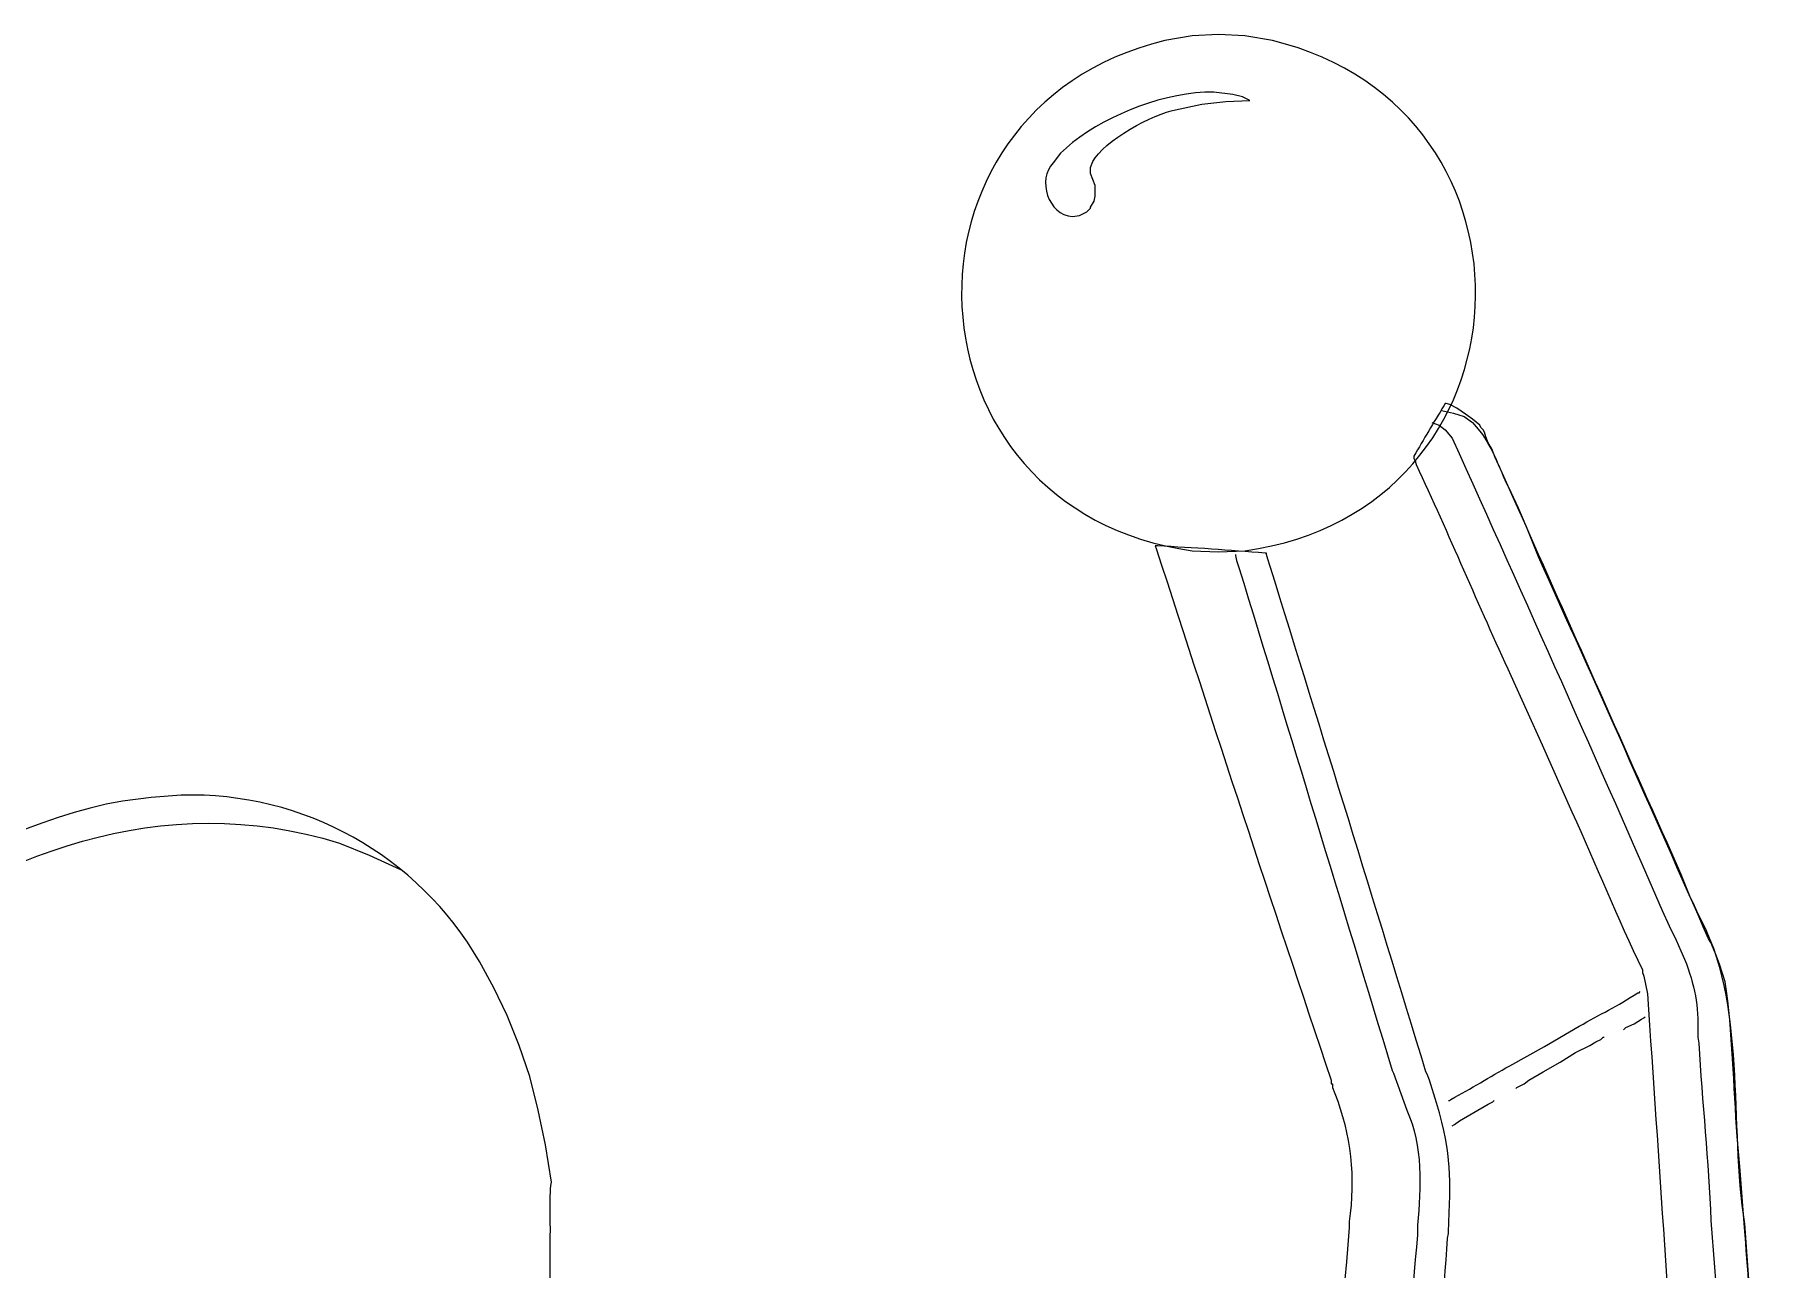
# Model space of a CAD drawing. Extents: x 0 to 593, y 0 to 274.
# Drawn here: x 430.852 to 435.422, y 63.973 to 67.239 of the extents above; entities that cross this region are included whole.
import ezdxf

# ---------------------------------------------------------------- set-up
doc = ezdxf.new("R2010")
doc.units = 0
doc.header["$LTSCALE"] = 0.3
doc.header["$MEASUREMENT"] = 0
doc.layers.add('1', color=1, linetype='CONTINUOUS')

msp = doc.modelspace()

# ---------------------------------------------------------------- linework, layer by layer
at = {"layer": '1', "color": 41, "lineweight": 13}
for points in [[(434.1258, 67.2232), (434.0529, 67.2359), (433.9832, 67.239), (433.9135, 67.2359), (433.8406, 67.2232)], [(433.8691, 67.0395), (433.9388, 67.0553), (434.0022, 67.0616), (434.0656, 67.0648), (434.0466, 67.0743), (434.0212, 67.0806), (433.9705, 67.087)], [(433.5967, 66.9539), (433.565, 66.9254), (433.546, 66.9001)], [(433.5967, 66.7575), (433.6157, 66.7607), (433.6347, 66.7702), (433.6442, 66.7797), (433.6442, 66.7828), (433.6537, 66.7987), (433.6569, 66.8114), (433.6569, 66.8399), (433.6442, 66.8715), (433.6442, 66.8874), (433.6505, 66.9032)], [(434.5725, 66.2443), (434.6041, 66.2379), (434.6327, 66.2284), (434.6548, 66.2126), (434.6738, 66.1904)], [(433.9135, 65.8736), (433.9832, 65.8704), (434.0529, 65.8736)], [(434.7562, 65.5441), (434.8386, 65.3604), (434.9178, 65.1829)], [(431.6578, 65.1006), (431.737, 65.0689), (431.8194, 65.0309)], [(435.092, 64.7046), (435.0952, 64.7046), (435.0984, 64.7077)], [(435.054, 64.6064), (435.0603, 64.6127), (435.0825, 64.6222), (435.1015, 64.6349), (435.1079, 64.638), (435.111, 64.6412)], [(434.753, 64.5113), (434.8449, 64.562), (434.9368, 64.6159)], [(434.7689, 64.4511), (434.772, 64.4543), (434.7911, 64.4638), (434.8037, 64.4733), (434.8417, 64.4955), (434.8861, 64.5208), (434.9273, 64.5462), (434.9653, 64.5652), (434.9811, 64.5747), (434.9938, 64.581), (435.0002, 64.5873), (435.0033, 64.5873)], [(435.2504, 64.5968), (435.2504, 64.5873), (435.2536, 64.5715)], [(434.5915, 64.4194), (434.5946, 64.4194), (434.5978, 64.4226)], [(434.601, 64.3529), (434.6073, 64.3561), (434.62, 64.3656), (434.696, 64.4099), (434.7087, 64.4163), (434.7119, 64.4194)], [(435.374, 64.0836), (435.3613, 64.2452), (435.355, 64.3244)], [(434.5883, 64.0551), (434.5915, 64.0678), (434.5915, 64.0709)], [(435.2853, 64.1026), (435.3043, 63.8555), (435.3138, 63.7383), (435.3201, 63.6306)], [(435.374, 64.0931), (435.3867, 63.922), (435.3898, 63.8397), (435.3962, 63.7605), (435.4025, 63.6844), (435.4057, 63.6179)], [(432.2091, 63.5007), (432.2122, 63.564), (432.2122, 63.7668), (432.2154, 63.884), (432.2154, 64.0551)]]:
    msp.add_lwpolyline(points, dxfattribs=at)
for points in [[(435.3233, 64.7331), (435.3075, 64.7806), (435.298, 64.8059), (435.2853, 64.8376), (435.2789, 64.8471, 0.002719), (434.8291, 65.8578), (434.7974, 65.937), (434.7657, 66.0067), (434.7372, 66.07), (434.715, 66.1207), (434.7055, 66.1429), (434.696, 66.1587), (434.6897, 66.1746), (434.6865, 66.1872), (434.6833, 66.1936), (434.677, 66.1999), (434.6738, 66.2062), (434.6548, 66.2221), (434.6358, 66.2348), (434.6136, 66.2506), (434.5946, 66.2601), (434.5851, 66.2633), (434.582, 66.2633), (434.5788, 66.2569, 0.005834), (434.4996, 66.1239), (434.4996, 66.1207), (434.4996, 66.1175), (434.5028, 66.1112), (434.5059, 66.1017)], [(434.5471, 66.2126), (434.5661, 66.2062), (434.582, 66.1936), (434.601, 66.1714, -0.003049), (435.1744, 64.882), (435.1934, 64.844), (435.2061, 64.8154), (435.2156, 64.7933)], [(434.7499, 66.0415), (434.7752, 65.9876), (434.8037, 65.9211, 0.000826), (435.2061, 65.0182), (435.2283, 64.9612), (435.2409, 64.9358), (435.2504, 64.9137)], [(434.5598, 64.4131), (434.5408, 64.4733), (434.5344, 64.4891), (434.5313, 64.4955, 0.001407), (434.1194, 65.8324), (434.1131, 65.8514), (434.1099, 65.8641), (434.1099, 65.8673), (434.1067, 65.8673, 0.009182), (433.8216, 65.8863), (433.8153, 65.8863), (433.8184, 65.8799, 0.00324), (434.281, 64.4733), (434.281, 64.4638), (434.2842, 64.4638), (434.2842, 64.4543), (434.2905, 64.4384, -0.132281), (434.3285, 64.0995), (434.3285, 64.0836)], [(434.0275, 65.8641), (434.0275, 65.8609), (434.0307, 65.8482), (434.037, 65.8292, -0.000348), (434.4426, 64.4986), (434.4457, 64.4923), (434.4647, 64.4384), (434.4806, 64.3941)], [(432.2186, 64.204), (432.2027, 64.3022), (432.1837, 64.3941), (432.1615, 64.4828), (432.133, 64.5652), (432.1013, 64.6444), (432.0665, 64.7172), (432.0285, 64.7869, 0.275417), (431.2396, 65.2273), (431.1604, 65.221), (431.0844, 65.2115)], [(435.1047, 64.7648), (435.1047, 64.7584), (435.1079, 64.7489), (435.1174, 64.7014, -0.00065), (435.2061, 63.374)], [(434.5091, 64.09), (434.5091, 64.0646, 0.008285), (434.4711, 63.5419), (434.4616, 63.4373), (434.4552, 63.3391), (434.4489, 63.2441), (434.4426, 63.1617), (434.4394, 63.1237), (434.4362, 63.0888)]]:
    msp.add_lwpolyline(points, format="xyb", dxfattribs=at)
for points in [[(433.8406, 67.2232), (433.0887, 67.0392), (433.1381, 65.9815), (433.9135, 65.8736)], [(434.0529, 65.8736), (434.8284, 65.9801), (434.8773, 67.0408), (434.1258, 67.2232)], [(433.9705, 67.087), (433.8438, 67.0879), (433.6966, 67.0302), (433.5967, 66.9539)], [(433.6505, 66.9032), (433.6766, 66.9561), (433.8145, 67.0322), (433.8691, 67.0395)], [(433.546, 66.9001), (433.5022, 66.8563), (433.5323, 66.7612), (433.5967, 66.7575)], [(434.6738, 66.1904), (434.7127, 66.1394), (434.7223, 66.0965), (434.7499, 66.0415)], [(434.5059, 66.1017), (434.5916, 65.9188), (434.6706, 65.7272), (434.7562, 65.5441)], [(429.4781, 63.7066), (429.8788, 64.4248), (430.7217, 65.3895), (431.6578, 65.1006)], [(431.0844, 65.2115), (430.6195, 65.1288), (430.2486, 64.7792), (429.9217, 64.4606)], [(434.9178, 65.1829), (434.9813, 65.0442), (435.0372, 64.9015), (435.1047, 64.7648)], [(435.2504, 64.9137), (435.3816, 64.6806), (435.3323, 64.3543), (435.374, 64.0931)], [(435.2156, 64.7933), (435.2421, 64.7252), (435.2535, 64.6694), (435.2504, 64.5968)], [(435.355, 64.3244), (435.3448, 64.4572), (435.3423, 64.602), (435.3233, 64.7331)], [(434.9368, 64.6159), (434.9922, 64.648), (435.0376, 64.6686), (435.092, 64.7046)], [(435.2536, 64.5715), (435.2616, 64.4163), (435.2793, 64.2576), (435.2853, 64.1026)], [(434.5978, 64.4226), (434.6514, 64.4514), (434.7, 64.4816), (434.753, 64.5113)], [(434.4806, 64.3941), (434.524, 64.299), (434.5187, 64.1913), (434.5091, 64.09)], [(434.5915, 64.0709), (434.5969, 64.2196), (434.6011, 64.2675), (434.5598, 64.4131)], [(432.2154, 64.0551), (432.2173, 64.1047), (432.2117, 64.1548), (432.2186, 64.204)], [(434.3285, 64.0836), (434.2918, 63.5992), (434.2139, 63.0974), (434.1986, 62.6136)], [(435.4215, 63.431), (435.4029, 63.6474), (435.3918, 63.8664), (435.374, 64.0836)], [(434.5566, 63.5957), (434.5636, 63.7493), (434.5794, 63.9024), (434.5883, 64.0551)]]:
    msp.add_open_spline(points, degree=3, dxfattribs=at)

doc.saveas('drawing.dxf')
